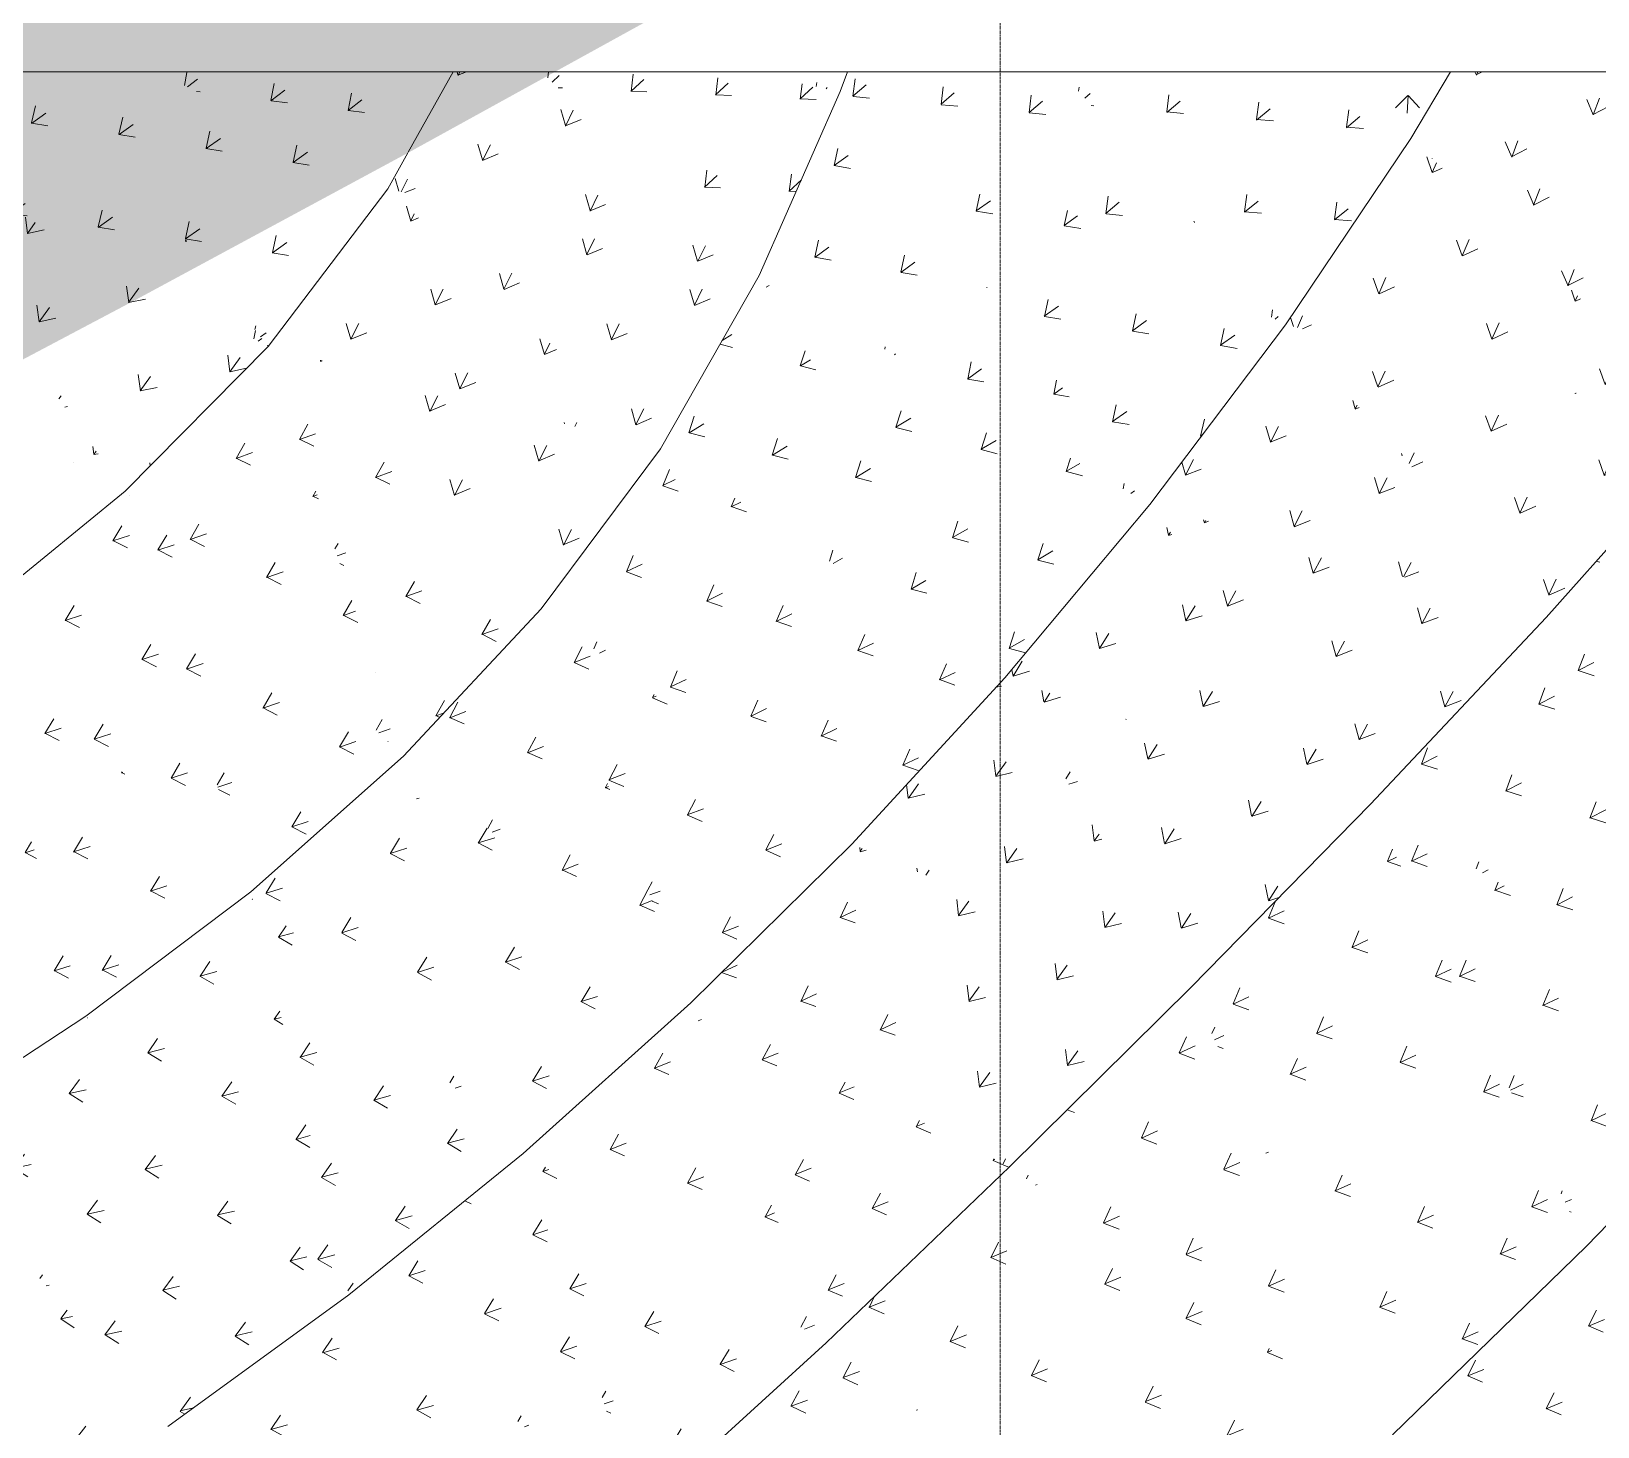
# Model space of a CAD drawing. Header units: millimetres. Extents: x 15878 to 679837, y -72324 to 391440.
# Drawn here: x 197565 to 201795, y -12633 to -8864 of the extents above; entities that cross this region are included whole.
import ezdxf

# ---------------------------------------------------------------- set-up
doc = ezdxf.new("R2010")
doc.units = ezdxf.units.MM
doc.linetypes.add('Grid Line__1_200_', pattern=[10.5, 6, -1.5, 1.5, -1.5])
for name, color, linetype, lineweight in [('A-DETL-GENF', 92, 'Continuous', 5), ('A-FLOR', 192, 'Continuous', 5), ('A-FLOR-PATT', 8, 'Continuous', 5), ('S-GRID', 1, 'Continuous', 5)]:
    doc.layers.add(name, color=color, linetype=linetype, lineweight=lineweight)

msp = doc.modelspace()

# ---------------------------------------------------------------- hatches: boundary and pattern name
at = {"layer": 'A-DETL-GENF'}
h = msp.add_hatch(dxfattribs=at)
h.set_pattern_fill('FP_3633', color=8, style=0, pattern_type=2)
h.set_pattern_definition([(45, (114192.5, 0), (6e-14, 898.0256), [635, -635]), (45, (114024.15, 168.4), (6e-14, 898.0256), [635, -635]), (45, (113855.8, 336.75), (6e-14, 898.0256), [635, -635]), (135, (113855.8, 449), (-898.0256, 6e-14), [635, -635]), (135, (114024.15, 617.4), (-898.0256, 6e-14), [635, -635]), (135, (114192.5, 785.8), (-898.0256, 6e-14), [635, -635])])
h.paths.add_polyline_path([(170890.5, -16015.2), (171567.7, -16013), (172244.8, -16003.5), (173080.3, -15983.7), (174321.5, -15939.7), (174750.7, -15922), (175977.1, -15857.8), (176523.4, -15826), (177632.8, -15749.7), (178023.6, -15719.6), (178637.6, -15664.9), (179288.5, -15598.4), (179863.3, -15533), (180944.2, -15392.9), (181207.3, -15356.9), (181877.8, -15257.8), (182599.8, -15142.1), (183152.4, -15046.1), (183755.8, -14930.5), (184357.1, -14804.4), (184956.1, -14668), (185911.2, -14429.1), (186374.3, -14306.2), (186931.2, -14151.1), (187583.9, -13958.3), (188249.3, -13751.4), (189222.5, -13429.9), (189571.5, -13311.1), (190228.1, -13077.9), (190878.2, -12834.9), (191345.2, -12653.3), (191898.7, -12428.1), (192533.9, -12156.9), (193286.4, -11825.2), (194401.7, -11314.3), (194948.8, -11058), (195845.2, -10622.2), (196402.8, -10343.8), (197500.9, -9772.5), (197855.2, -9585), (198584.5, -9191.3), (199310.3, -8791.4), (200144.7, -8322.4), (200872.8, -7906.1), (202056.3, -7211.5), (202460.5, -6963.3), (202861.5, -6709.8), (204123.5, -5894.6), (204988.5, -5330.5), (206318.8, -4447.5), (206629, -4226.1), (206933.9, -3997.6), (207434.9, -3598.3), (207941.5, -3186.3), (209090.6, -2225.7), (209340.5, -2014.2), (210031.5, -1418.1), (210200.5, -1264), (210362.3, -1102.4), (210516.7, -933.7), (210663.3, -758.2), (210801.8, -576.2), (210931.9, -388.2), (211053.4, -194.4), (211166.1, 4.6), (211358.4, 374.1), (211541.4, 748.2), (211715, 1126.8), (211879.1, 1509.6), (212033.6, 1896.4), (212178.4, 2286.9), (212381.5, 2897.1), (212438.5, 3078.2), (212483.7, 4757.5), (212386.2, 5262.9), (212284.1, 5889), (212228.2, 6280.1), (212147.4, 7011), (212115.3, 7385), (212102.9, 7594.9), (212098.2, 7886.4), (212106.2, 8177.8), (212131.1, 8506.9), (212177.1, 8880.9), (212393.8, 10376.9), (212509.4, 11124.8), (212634.2, 11900), (212700.3, 12246.8), (212788.5, 12620.8), (212891, 12994.8), (213213.7, 14116.7), (213438, 14864.7), (213643.7, 15526.3), (213795.9, 15986.6), (213925.8, 16360.6), (214060.3, 16734.6), (214616.9, 18230.6), (214902.3, 18978.5), (215299.3, 19979.2), (215501.9, 20474.5), (215976.9, 21596.4), (216302.7, 22344.4), (216810.5, 23466.4), (217159.9, 24214.3), (217523.9, 24962.3), (217782.8, 25475), (218099.8, 26084.3), (218298.1, 26458.3), (218705, 27206.2), (219124.7, 27954.2), (219438.5, 28493.8), (219570.5, 28718), (220019.3, 29450.1), (220494.1, 30198.1), (220737.4, 30572.1), (221238.8, 31320.1), (221508.1, 31713), (222025.2, 32442), (222366.7, 32911.7), (222864.2, 33564), (223163.8, 33941.1), (223577.7, 34442.1), (223991.6, 34924.1), (224441.6, 35433.9), (225773.4, 36929.9), (226108, 37303.8), (226497.1, 37729.2), (226900.3, 38154.3), (228262.7, 39547.8), (228615, 39921.7), (228960.1, 40295.7), (229041.9, 40388.7), (229259.8, 40669.7), (229372.5, 40831.6), (229506.5, 41043.7), (229562.8, 41137.7), (229710, 41417.7), (229893.4, 41791.7), (230066.7, 42165.7), (230231.4, 42542), (230399.3, 42951.4), (230614.3, 43524), (230706, 43781.5), (230780, 44035.6), (230810.6, 44162.1), (230850.8, 44409.6), (230867, 44552.8), (230876.3, 44783.6), (230874.3, 44947.5), (230857.6, 45157.5), (230832.4, 45340), (230775, 45640.8), (230705.7, 45939.1), (230610.5, 46279.5), (230486.3, 46653.5), (230428.2, 46814.4), (230312.9, 47098.1), (230174.2, 47401.5), (229980.3, 47775.4), (229901.1, 47918.8), (229742.6, 48180.9), (229372.5, 49189.1), (229205.3, 49661.9), (228954.5, 50408.7), (228715.6, 51159.4), (228610.7, 51515.3), (228511.5, 51889.3), (228422.6, 52263.3), (227843, 54881.2), (227691.3, 55629.1), (227675, 55714.3), (227609.9, 56116.2), (227556.7, 56519.7), (227453.5, 57499.1), (227403.7, 57873.1), (227345.4, 58247.1), (227265.9, 58681), (227191.1, 58995), (227152.8, 59133.1), (227073.6, 59369), (226994.8, 59571.6), (226889, 59804.6), (226793.5, 59991.9), (226677.2, 60193.9), (226570.1, 60358.1), (226453.4, 60515.6), (226327.4, 60665.8), (226132, 60865), (226049.5, 60942.2), (225898.6, 61067.3), (225654.9, 61238.9), (225566.7, 61296.5), (225387.7, 61401.4), (225203.8, 61497.6), (224946.5, 61612.9), (224819.4, 61664.4), (224627.7, 61731.8), (223991.6, 61927.7), (223829.7, 61986.9), (223577.7, 62088.1), (223464.5, 62136.2), (223163.8, 62281.2), (223005.2, 62363.6), (222749.8, 62510.5), (222335.9, 62765.3), (221976.4, 62997.9), (221103.7, 63595.1), (220617.8, 63914), (220125.5, 64223.1), (219874, 64370.2), (219616.4, 64506.5), (219353.3, 64631.7), (219024.6, 64769), (218469.6, 64978.8), (218144, 65095.2), (217667.3, 65252.5), (217186.8, 65397.9), (216890.5, 65300.3), (216500.8, 65165.3), (216020.3, 64978.8), (215713.2, 64850.2), (215359, 64689.8), (214988.7, 64508.3), (214624.1, 64315.6), (214265.5, 64111.8), (213913.3, 63897.2), (213567.9, 63671.9), (213229.5, 63436.1), (212898.4, 63190.2), (212575.1, 62934.2), (212259.7, 62668.5), (211952.5, 62393.3), (211653.9, 62108.8), (211364.1, 61815.3), (211083.5, 61513.1), (210746.2, 61122.2), (210550.5, 60883.7), (210250.8, 60491), (210056.9, 60223), (209825.5, 59881.6), (209604.6, 59533.3), (209394.5, 59178.5), (209195.3, 58817.3), (209007.2, 58450.3), (208830.4, 58077.7), (208665.1, 57699.9), (208511.4, 57317.1), (208369.5, 56929.9), (208239.4, 56538.5), (208121.4, 56143.4), (208015.5, 55744.8), (207921.8, 55343.1), (207840.5, 54938.8), (207771.5, 54532.2), (207715, 54123.7), (207671, 53713.6), (207639.5, 53302.4), (207620.6, 52890.4), (207614.3, 52478), (207614.3, 49396.7), (208231.8, 49396.7), (208231.8, 30557.5), (206831.8, 30557.5), (206831.8, 4657.5), (194081.8, 4657.5), (194081.8, -8642.5), (181019.3, -8642.5), (181019.3, -8372.7), (172324.6, -8206.3), (166381.2, -9193.4), (166043.1, -9271.6), (165813.7, -9332.6), (165534.4, -9418.5), (165215.3, -9532.1), (164986.6, -9622.1), (164719.1, -9739.5), (164387.4, -9903.9), (164198.4, -10004.8), (163946.1, -10152.3), (163699.7, -10309.4), (163115.7, -10716.4), (162731.8, -10967.7), (162317.9, -11219.8), (161903.9, -11453.9), (161675.8, -11577.3), (161301.1, -11766.2), (160921.1, -11944.3), (160536.2, -12111.4), (160146.6, -12267.3), (159680.4, -12436.3), (159354.8, -12545.3), (158953.3, -12667.2), (158412.3, -12810.3), (158140.5, -12875.9), (157729.9, -12962.7), (157317.1, -13037.7), (156902.2, -13100.7), (156485.7, -13151.8), (156067.9, -13190.9), (155649.1, -13218), (155852.5, -13362.2), (156168.9, -13558.2), (156278.2, -13621.3), (156499.6, -13735.6), (156726.2, -13839.6), (156957.3, -13932.8), (157984.4, -14306.2), (158314.6, -14422.9), (158998.1, -14654.1), (159684.7, -14875.9), (160374.2, -15088.5), (160673.2, -15173.3), (161076.1, -15270.5), (161278.6, -15314.3), (161584.3, -15370.5), (161891.6, -15416.9), (162751.6, -15529.3), (163612.5, -15634.5), (164474.2, -15732.3), (165768.5, -15862.8), (166200.9, -15895.4), (166633.7, -15920.7), (167067, -15938.6), (168115.6, -15969.7), (169164.4, -15993.6), (170213.3, -16010.4)], flags=0)
at = {"layer": 'A-FLOR-PATT'}
h = msp.add_hatch(dxfattribs=at)
h.set_pattern_fill('FP_3406', color=256, style=0, pattern_type=2)
h.set_pattern_definition([(35.195, (101566.82, -18267.88), (55.8377, 243.39555), [47.33, -309.657]), (350.934, (101566.82, -18267.88), (55.83586, 243.39545), [44.789, -194.087]), (77.08, (101566.82, -18267.88), (-235.8923, 37.63914), [46.822, -202.896])])
h.paths.add_polyline_path([(198204.3, -9716), (197631.9, -8973.7), (197267.5, -8973.7), (197128.8, -9143.1), (197958.5, -9585)], flags=0)
h = msp.add_hatch(dxfattribs=at)
h.set_pattern_fill('FP_3408', color=256, style=0, pattern_type=2)
h.set_pattern_definition([(35.371, (102220.38, -18092.66), (55.5762, 243.98114), [47.248, -309.122]), (350.889, (102220.38, -18092.66), (55.576, 243.9809), [44.628, -193.389]), (77.168, (102220.38, -18092.66), (-235.01526, 37.6875), [46.918, -203.313])])
h.paths.add_polyline_path([(198204.3, -9716), (198528, -9289.4), (197906.4, -8973.7), (197631.9, -8973.7), (198103.3, -9585)], flags=0)
h = msp.add_hatch(dxfattribs=at)
h.set_pattern_fill('FP_3407', color=256, style=0, pattern_type=2)
h.set_pattern_definition([(37.758, (101905.56, -19175.42), (45.33058, 247.1707), [47.095, -308.119]), (352.821, (101905.56, -19175.42), (45.3312, 247.17066), [44.506, -192.859]), (79.608, (101905.56, -19175.42), (-235.5037, 29.6611), [47.117, -204.176])])
h.paths.add_polyline_path([(198528, -9289.4), (198264.8, -8973.7), (197906.4, -8973.7), (198463.5, -9256.6)], flags=0)
h = msp.add_hatch(dxfattribs=at)
h.set_pattern_fill('FP_3409', color=256, style=0, pattern_type=2)
h.set_pattern_definition([(37.899, (102521.73, -18907.41), (45.05593, 247.60976), [46.994, -307.458]), (352.743, (102521.73, -18907.41), (45.0559, 247.609), [44.35, -192.185]), (79.687, (102521.73, -18907.41), (-234.6406, 29.87935), [47.189, -204.486])])
h.paths.add_polyline_path([(198528, -9289.4), (198704.2, -8973.7), (198264.8, -8973.7), (198489.1, -9242.8)], flags=0)
h = msp.add_hatch(dxfattribs=at)
h.set_pattern_fill('FP_3293', color=256, style=0, pattern_type=2)
h.set_pattern_definition([(64.015, (113260.13, -55099.5), (-66.4942, 229.62006), [47.606, -311.463]), (22.597, (113260.13, -55099.5), (-66.4944, 229.61955), [45.455, -196.971]), (106.151, (113260.13, -55099.5), (-223.8149, -93.15414), [44.823, -194.231])])
h.paths.add_polyline_path([(199530.5, -9524.2), (198941.8, -8973.7), (198704.2, -8973.7), (198528, -9289.4), (199310.3, -9472.6)], flags=0)
h = msp.add_hatch(dxfattribs=at)
h.set_pattern_fill('FP_3295', color=256, style=0, pattern_type=2)
h.set_pattern_definition([(42.798, (109427.14, -24266.73), (29.76248, 249.35496), [46.642, -305.155]), (357.408, (109427.14, -24266.73), (29.76216, 249.3552), [42.863, -185.741]), (83.193, (109427.14, -24266.73), (-228.37016, 10.3405), [47.086, -204.039])])
h.paths.add_polyline_path([(199530.5, -9524.2), (199749.6, -9027.3), (199490.7, -8973.7), (198941.8, -8973.7), (199310.3, -9318.3)], flags=0)
h = msp.add_hatch(dxfattribs=at)
h.set_pattern_fill('FP_3294', color=256, style=0, pattern_type=2)
h.set_pattern_definition([(43.701, (109367.01, -24734.79), (25.58592, 250.08218), [46.592, -304.829]), (358.173, (109367.01, -24734.8), (25.5861, 250.0824), [42.861, -185.732]), (84.158, (109367.01, -24734.8), (-228.47666, 7.2895), [47.135, -204.253])])
h.paths.add_polyline_path([(199749.6, -9027.3), (199690.5, -8973.7), (199490.7, -8973.7)], flags=0)
h = msp.add_hatch(dxfattribs=at)
h.set_pattern_fill('FP_3143', color=256, style=0, pattern_type=2)
h.set_pattern_definition([(40.453, (97615.85, -21699.18), (30.8423, 251.23744), [46.842, -306.463]), (354.717, (97615.85, -21699.18), (30.8447, 251.2372), [44.816, -194.201]), (83.001, (97615.85, -21699.18), (-238.00106, 22.0059), [47.461, -205.663])])
h.paths.add_polyline_path([(200952.2, -9656.7), (200346.8, -8973.7), (199769.1, -8973.7), (199749.6, -9027.3), (200812.2, -9583.5)], flags=0)
h = msp.add_hatch(dxfattribs=at)
h.set_pattern_fill('FP_3144', color=256, style=0, pattern_type=2)
h.set_pattern_definition([(39.724, (95020, -24827.66), (32.27705, 249.07553), [47.412, -310.192]), (355.166, (95020, -24827.66), (32.27416, 249.07524), [45.682, -197.953]), (82.617, (95020, -24827.66), (-242.7684, 20.5313), [47.092, -204.066])])
h.paths.add_polyline_path([(200952.2, -9656.7), (201290.3, -9154.3), (200910.2, -8973.7), (200346.8, -8973.7), (200812.2, -9498.8)], flags=0)
h = msp.add_hatch(dxfattribs=at)
h.set_pattern_fill('FP_3145', color=256, style=0, pattern_type=2)
h.set_pattern_definition([(267.25, (217748.06, -397.11), (164.0466, -177.6923), [47.049, -307.818]), (224.31, (217748.06, -397.1), (164.045, -177.693), [47.447, -205.602]), (312.713, (217748.06, -397.1), (181.0735, 176.765), [45.345, -196.494])])
h.paths.add_polyline_path([(201290.3, -9154.3), (201397.5, -8973.7), (200910.2, -8973.7), (200952.2, -8993.6)], flags=0)
h = msp.add_hatch(dxfattribs=at)
h.set_pattern_fill('FP_2974', color=256, style=0, pattern_type=2)
h.set_pattern_definition([(69.593, (106037.5, -64000.39), (-95.30301, 221.2998), [47.497, -310.746]), (27.464, (106037.5, -64000.4), (-95.30514, 221.2994), [46.535, -201.652]), (113.299, (106037.5, -64000.4), (-220.21795, -114.4595), [45.178, -195.771])])
h.paths.add_polyline_path([(202553.3, -9401.5), (202018.9, -8973.7), (201397.5, -8973.7), (201290.3, -9154.3), (202487.4, -9388.6)], flags=0)
h = msp.add_hatch(dxfattribs=at)
h.set_pattern_fill('FP_3142', color=256, style=0, pattern_type=2)
h.set_pattern_definition([(36.057, (101151.99, -16384.03), (52.03593, 247.67928), [46.639, -305.137]), (350.082, (101152, -16384.03), (52.0355, 247.679), [44.227, -191.65]), (78.135, (101152, -16384.03), (-232.3511, 40.6269), [47.454, -205.633])])
h.paths.add_polyline_path([(200585.9, -10142.5), (199749.6, -9027.3), (199530.5, -9524.2), (200346.8, -10002.4)], flags=0)
h = msp.add_hatch(dxfattribs=at)
h.set_pattern_fill('FP_3152', color=256, style=0, pattern_type=2)
h.set_pattern_definition([(35.216, (98018.33, -19643.42), (53.6679, 245.16537), [47.319, -309.582]), (350.607, (98018.33, -19643.42), (53.66985, 245.16493), [45.215, -195.933]), (77.652, (98018.33, -19643.42), (-237.91446, 39.35617), [47.057, -203.914])])
h.paths.add_polyline_path([(200585.9, -10142.5), (200952.2, -9656.7), (199749.6, -9027.3), (200194.4, -9620.4)], flags=0)
h = msp.add_hatch(dxfattribs=at)
h.set_pattern_fill('FP_3403', color=256, style=0, pattern_type=2)
h.set_pattern_definition([(53.057, (99319.1, -43901.04), (-27.47353, 238.96905), [47.516, -310.869]), (11.058, (99319.1, -43901.04), (-27.474, 238.96923), [46.4, -201.066]), (96.559, (99319.1, -43901.04), (-242.8707, -47.4669), [45.102, -195.441])])
h.paths.add_polyline_path([(197817.8, -10106.7), (197128.8, -9143.1), (196748.9, -9508.7), (197578.2, -9972.6)], flags=0)
h = msp.add_hatch(dxfattribs=at)
h.set_pattern_fill('FP_3410', color=256, style=0, pattern_type=2)
h.set_pattern_definition([(54.067, (100089.54, -45210.91), (-31.45576, 238.53595), [47.524, -310.927]), (12.069, (100089.54, -45210.91), (-31.45477, 238.53663), [46.364, -200.91]), (97.512, (100089.54, -45210.91), (-241.8091, -51.70236), [45.113, -195.488])])
h.paths.add_polyline_path([(197817.8, -10106.7), (198204.3, -9716), (197128.8, -9143.1), (197722, -9972.6)], flags=0)
h = msp.add_hatch(dxfattribs=at)
h.set_pattern_fill('FP_2973', color=256, style=0, pattern_type=2)
h.set_pattern_definition([(66.214, (106809.33, -61037.75), (-80.5663, 224.97709), [47.478, -310.62]), (24.535, (106809.33, -61037.75), (-80.56627, 224.97767), [46.374, -200.954]), (109.703, (106809.33, -61037.75), (-224.9951, -102.70283), [44.807, -194.162])])
h.paths.add_polyline_path([(202114.8, -9931.4), (201290.3, -9154.3), (200952.2, -9656.7), (201290.3, -9736.6)], flags=0)
h = msp.add_hatch(dxfattribs=at)
h.set_pattern_fill('FP_2975', color=256, style=0, pattern_type=2)
h.set_pattern_definition([(68.499, (106439.86, -65482.12), (-92.49504, 217.57375), [47.181, -308.684]), (26.988, (106439.86, -65482.12), (-92.49537, 217.57367), [46.907, -203.262]), (113.031, (106439.86, -65482.12), (-222.92697, -113.5263), [44.328, -192.09])])
h.paths.add_polyline_path([(202114.8, -9931.4), (202553.3, -9401.5), (201290.3, -9154.3), (201823.4, -9656.7)], flags=0)
h = msp.add_hatch(dxfattribs=at)
h.set_pattern_fill('FP_3289', color=256, style=0, pattern_type=2)
h.set_pattern_definition([(63.103, (109775.92, -56567.58), (-66.31692, 226.50726), [47.44, -310.374]), (22.087, (109775.92, -56567.58), (-66.3158, 226.50785), [46.174, -200.086]), (106.319, (109775.92, -56567.58), (-228.1876, -92.59785), [44.253, -191.763])])
h.paths.add_polyline_path([(199263.8, -9991.8), (198528, -9289.4), (198204.3, -9716), (198941.4, -9907.8)], flags=0)
h = msp.add_hatch(dxfattribs=at)
h.set_pattern_fill('FP_3291', color=256, style=0, pattern_type=2)
h.set_pattern_definition([(63.928, (113156.14, -55197.25), (-66.23903, 229.368), [47.601, -311.425]), (22.571, (113156.14, -55197.25), (-66.23764, 229.3687), [45.49, -197.125]), (106.108, (113156.14, -55197.25), (-224.03145, -93.12324), [44.764, -193.977])])
h.paths.add_polyline_path([(199263.8, -9991.8), (199530.5, -9524.2), (198528, -9289.4), (199106, -9841.2)], flags=0)
h = msp.add_hatch(dxfattribs=at)
h.set_pattern_fill('FP_3404', color=256, style=0, pattern_type=2)
h.set_pattern_definition([(52.499, (99039.82, -44625.2), (-26.6275, 236.82346), [47.386, -310.02]), (10.831, (99039.82, -44625.2), (-26.62843, 236.823), [46.62, -202.018]), (96.415, (99039.82, -44625.2), (-244.208, -46.7207), [44.684, -193.632])])
h.paths.add_polyline_path([(197381.3, -10463.3), (197817.8, -10106.7), (196748.9, -9508.7), (197122.7, -10072.9)], flags=0)
h = msp.add_hatch(dxfattribs=at)
h.set_pattern_fill('FP_3137', color=256, style=0, pattern_type=2)
h.set_pattern_definition([(31.039, (104982.84, -11319.69), (75.57784, 241.28684), [46.521, -304.36]), (344.986, (104982.84, -11319.7), (75.5767, 241.2874), [43.691, -189.327]), (72.608, (104982.84, -11319.7), (-225.06263, 60.3657), [47.409, -205.438])])
h.paths.add_polyline_path([(200194.4, -10610.4), (199530.5, -9524.2), (199263.8, -9991.8), (200065.8, -10524.9)], flags=0)
h = msp.add_hatch(dxfattribs=at)
h.set_pattern_fill('FP_3140', color=256, style=0, pattern_type=2)
h.set_pattern_definition([(30.235, (102009.59, -14043.7), (77.07755, 238.8542), [47.16, -308.546]), (345.454, (102009.6, -14043.7), (77.0806, 238.8538), [44.6, -193.265]), (72.115, (102009.6, -14043.7), (-230.2397, 59.7403), [47.059, -203.923])])
h.paths.add_polyline_path([(200194.4, -10610.4), (200585.9, -10142.5), (199530.5, -9524.2), (199816.3, -9991.8)], flags=0)
h = msp.add_hatch(dxfattribs=at)
h.set_pattern_fill('FP_2972', color=256, style=0, pattern_type=2)
h.set_pattern_definition([(62.539, (107446.59, -57811.32), (-64.30342, 228.28186), [47.473, -310.594]), (21.298, (107446.6, -57811.32), (-64.30284, 228.28176), [46.17, -200.071]), (105.732, (107446.6, -57811.32), (-229.42425, -89.44107), [44.469, -192.697])])
h.paths.add_polyline_path([(201656, -10447.6), (200952.2, -9656.7), (200585.9, -10142.5), (201421.6, -10380.7)], flags=0)
h = msp.add_hatch(dxfattribs=at)
h.set_pattern_fill('FP_2976', color=256, style=0, pattern_type=2)
h.set_pattern_definition([(65.147, (107001.51, -62446.6), (-77.9954, 221.1508), [47.182, -308.689]), (24.093, (107001.51, -62446.6), (-77.99456, 221.1509), [46.74, -202.542]), (109.427, (107001.51, -62446.6), (-227.56517, -101.76323), [43.969, -190.533])])
h.paths.add_polyline_path([(201656, -10447.6), (202114.8, -9931.4), (200952.2, -9656.7), (201384.5, -10142.5)], flags=0)
h = msp.add_hatch(dxfattribs=at)
h.set_pattern_fill('FP_3292', color=256, style=0, pattern_type=2)
h.set_pattern_definition([(19.326, (112181.4, -1076), (124.75908, 219.00165), [46.598, -304.863]), (333.604, (112181.4, -1076), (124.75754, 219.0028), [43.309, -187.67]), (60.331, (112181.4, -1076), (-206.8964, 102.6889), [47.258, -204.787])])
h.paths.add_polyline_path([(198569.9, -10822.2), (198204.3, -9716), (197817.8, -10106.7), (197855.2, -10142.3)], flags=0)
h = msp.add_hatch(dxfattribs=at)
h.set_pattern_fill('FP_3288', color=256, style=0, pattern_type=2)
h.set_pattern_definition([(19.51, (112877.37, -924.97), (124.43558, 219.55507), [46.456, -303.939]), (333.522, (112877.37, -924.97), (124.43335, 219.5561), [43.118, -186.846]), (60.457, (112877.37, -924.97), (-205.8406, 102.5329), [47.319, -205.047])])
h.paths.add_polyline_path([(198569.9, -10822.2), (198941.4, -10424), (198204.3, -9716), (198438.3, -10424)], flags=0)
h = msp.add_hatch(dxfattribs=at)
h.set_pattern_fill('FP_3290', color=256, style=0, pattern_type=2)
h.set_pattern_definition([(63.176, (109706.83, -56432.89), (-66.49522, 226.76689), [47.455, -310.473]), (22.114, (109706.83, -56432.89), (-66.4982, 226.7664), [46.147, -199.968]), (106.343, (109706.83, -56432.89), (-228.01104, -92.6478), [44.309, -192.006])])
h.paths.add_polyline_path([(198941.4, -10424), (199263.8, -9991.8), (198204.3, -9716), (198549.1, -10047.2)], flags=0)
h = msp.add_hatch(dxfattribs=at)
h.set_pattern_fill('FP_2808', color=256, style=0, pattern_type=2)
h.set_pattern_definition([(28.682, (100405.62, -14712.66), (82.75113, 237.07506), [47.199, -308.796]), (343.91, (100405.62, -14712.66), (82.752, 237.0743), [44.798, -194.124]), (70.758, (100405.62, -14712.66), (-229.56194, 66.2174), [47.082, -204.02])])
h.paths.add_polyline_path([(202767.1, -11079.3), (202114.8, -9931.4), (201656, -10447.6), (202114.8, -10708.5)], flags=0)
h = msp.add_hatch(dxfattribs=at)
h.set_pattern_fill('FP_3136', color=256, style=0, pattern_type=2)
h.set_pattern_definition([(25.936, (108294.68, -7069), (98.30552, 232.45357), [46.53, -304.42]), (340.03, (108294.68, -7069), (98.30706, 232.4524), [43.35, -187.849]), (67.076, (108294.68, -7069), (-217.2968, 78.9603), [47.322, -205.063])])
h.paths.add_polyline_path([(199780.4, -11059.4), (199263.8, -9991.8), (198941.4, -10424), (199513.6, -10857.4)], flags=0)
h = msp.add_hatch(dxfattribs=at)
h.set_pattern_fill('FP_3138', color=256, style=0, pattern_type=2)
h.set_pattern_definition([(25.367, (106314.57, -8768.3), (99.29883, 230.7118), [46.956, -307.209]), (340.311, (106314.57, -8768.3), (99.2969, 230.713), [43.955, -190.47]), (66.713, (106314.57, -8768.3), (-220.7189, 78.9826), [47.095, -204.079])])
h.paths.add_polyline_path([(199780.4, -11059.4), (200194.4, -10610.4), (199263.8, -9991.8), (199472.9, -10424)], flags=0)
h = msp.add_hatch(dxfattribs=at)
h.set_pattern_fill('FP_3284', color=256, style=0, pattern_type=2)
h.set_pattern_definition([(17.993, (111272.75, -1299.07), (129.0875, 215.00628), [46.934, -307.066]), (333.027, (111272.75, -1299.07), (129.0857, 215.0069), [43.676, -189.264]), (59.02, (111272.75, -1299.07), (-207.5996, 105.6557), [47.022, -203.76])])
h.paths.add_polyline_path([(198157.4, -11188.3), (197817.8, -10106.7), (197381.3, -10463.3), (197500.9, -10575)], flags=0)
h = msp.add_hatch(dxfattribs=at)
h.set_pattern_fill('FP_3286', color=256, style=0, pattern_type=2)
h.set_pattern_definition([(18.27, (112135.79, -1132.28), (128.711, 215.87037), [46.776, -306.03]), (332.968, (112135.79, -1132.28), (128.7096, 215.8702), [43.428, -188.186]), (59.195, (112135.79, -1132.28), (-206.3108, 105.26585), [47.124, -204.205])])
h.paths.add_polyline_path([(198157.4, -11188.3), (198569.9, -10822.2), (197817.8, -10106.7)], flags=0)
h = msp.add_hatch(dxfattribs=at)
h.set_pattern_fill('FP_2969', color=256, style=0, pattern_type=2)
h.set_pattern_definition([(58.638, (107701.13, -54271.55), (-46.89702, 231.1045), [47.487, -310.684]), (17.762, (107701.13, -54271.55), (-46.8962, 231.105), [45.934, -199.049]), (101.471, (107701.13, -54271.55), (-233.30415, -74.73647), [44.215, -191.6])])
h.paths.add_polyline_path([(201181.6, -10951.8), (200585.9, -10142.5), (200194.4, -10610.4), (200812.2, -10824.1)], flags=0)
h = msp.add_hatch(dxfattribs=at)
h.set_pattern_fill('FP_2977', color=256, style=0, pattern_type=2)
h.set_pattern_definition([(61.582, (107413.57, -59046.9), (-62.15351, 224.713), [47.231, -309.006]), (20.927, (107413.57, -59046.9), (-62.1531, 224.7121), [46.509, -201.54]), (105.461, (107413.57, -59046.9), (-231.68665, -88.59774), [43.716, -189.434])])
h.paths.add_polyline_path([(201181.6, -10951.8), (201656, -10447.6), (200585.9, -10142.5), (200930.4, -10610.4)], flags=0)
h = msp.add_hatch(dxfattribs=at)
h.set_pattern_fill('FP_3135', color=256, style=0, pattern_type=2)
h.set_pattern_definition([(21.46, (110695.35, -3678.37), (116.90928, 223.1196), [46.601, -304.885]), (335.788, (110695.35, -3678.37), (116.9059, 223.1213), [43.216, -187.269]), (62.347, (110695.35, -3678.37), (-210.2103, 94.52615), [47.23, -204.663])])
h.paths.add_polyline_path([(199346.3, -11488.2), (198941.4, -10424), (198569.9, -10822.2), (199156.5, -11325.4)], flags=0)
h = msp.add_hatch(dxfattribs=at)
h.set_pattern_fill('FP_3139', color=256, style=0, pattern_type=2)
h.set_pattern_definition([(21.204, (109897.08, -4481.27), (117.321, 222.33092), [46.779, -306.052]), (335.888, (109897.08, -4481.27), (117.3225, 222.3309), [43.472, -188.38]), (62.18, (109897.08, -4481.27), (-211.62373, 94.7152), [47.135, -204.252])])
h.paths.add_polyline_path([(199346.3, -11488.2), (199780.4, -11059.4), (198941.4, -10424), (199280.2, -11314.3)], flags=0)
h = msp.add_hatch(dxfattribs=at)
h.set_pattern_fill('FP_2804', color=256, style=0, pattern_type=2)
h.set_pattern_definition([(27.074, (100548.1, -12638.64), (89.32486, 234.68647), [47.201, -308.81]), (342.302, (100548.1, -12638.64), (89.3252, 234.6864), [44.81, -194.175]), (69.162, (100548.1, -12638.64), (-227.67264, 72.6525), [47.083, -204.028])])
h.paths.add_polyline_path([(202273.9, -11619.4), (201656, -10447.6), (201181.6, -10951.8), (201774.7, -11314.3)], flags=0)
h = msp.add_hatch(dxfattribs=at)
h.set_pattern_fill('FP_2809', color=256, style=0, pattern_type=2)
h.set_pattern_definition([(27.142, (100940.66, -12897.6), (89.229, 234.89837), [47.164, -308.568]), (342.285, (100940.66, -12897.6), (89.2296, 234.89845), [44.746, -193.899]), (69.2, (100940.66, -12897.6), (-227.329, 72.61473), [47.114, -204.161])])
h.paths.add_polyline_path([(202273.9, -11619.4), (202767.1, -11079.3), (201656, -10447.6), (202113, -11314.3)], flags=0)
h = msp.add_hatch(dxfattribs=at)
h.set_pattern_fill('FP_3283', color=256, style=0, pattern_type=2)
h.set_pattern_definition([(17.314, (110198.14, -1711.06), (130.57766, 212.54478), [47.178, -308.658]), (332.982, (110198.14, -1711.06), (130.5749, 212.5462), [44.017, -190.739]), (58.436, (110198.14, -1711.06), (-209.13576, 106.6435), [46.772, -202.679])])
h.paths.add_polyline_path([(197712.1, -11524.4), (197381.3, -10463.3), (196907.4, -10787.5), (197500.9, -11330.9)], flags=0)
h = msp.add_hatch(dxfattribs=at)
h.set_pattern_fill('FP_3285', color=256, style=0, pattern_type=2)
h.set_pattern_definition([(17.644, (111067.08, -1610.07), (130.22112, 213.59726), [47.036, -307.732]), (332.966, (111067.08, -1610.07), (130.2187, 213.5985), [43.754, -189.602]), (58.631, (111067.08, -1610.07), (-207.8578, 106.06754), [46.905, -203.257])])
h.paths.add_polyline_path([(197712.1, -11524.4), (198157.4, -11188.3), (197381.3, -10463.3), (197646.7, -11314.3)], flags=0)
h = msp.add_hatch(dxfattribs=at)
h.set_pattern_fill('FP_2967', color=256, style=0, pattern_type=2)
h.set_pattern_definition([(54.647, (107320.46, -50377.13), (-29.11955, 233.36353), [47.515, -310.865]), (13.993, (107320.46, -50377.13), (-29.11927, 233.36387), [45.696, -198.018]), (97.113, (107320.46, -50377.13), (-236.4816, -58.93227), [44.095, -191.079])])
h.paths.add_polyline_path([(200696.9, -11445.9), (200194.4, -10610.4), (199780.4, -11059.4), (200384.9, -11314.3)], flags=0)
h = msp.add_hatch(dxfattribs=at)
h.set_pattern_fill('FP_2970', color=256, style=0, pattern_type=2)
h.set_pattern_definition([(57.889, (107483.83, -55209.66), (-45.33862, 228.23579), [47.322, -309.606]), (17.494, (107483.83, -55209.66), (-45.3388, 228.2351), [46.213, -200.255]), (101.236, (107483.83, -55209.66), (-235.06666, -74.092), [43.63, -189.065])])
h.paths.add_polyline_path([(200696.9, -11445.9), (201181.6, -10951.8), (200194.4, -10610.4), (200617.8, -11314.3)], flags=0)
h = msp.add_hatch(dxfattribs=at)
h.set_pattern_fill('FP_3287', color=256, style=0, pattern_type=2)
h.set_pattern_definition([(17.504, (109793.47, -2256.27), (129.62638, 212.529), [47.238, -309.053]), (333.373, (109793.47, -2256.27), (129.628, 212.5284), [44.081, -191.019]), (58.62, (109793.47, -2256.27), (-210.1672, 105.36616), [46.676, -202.265])])
h.paths.add_polyline_path([(197242.2, -11832.4), (197712.1, -11524.4), (196907.4, -10787.5), (197076.2, -11314.3)], flags=0)
h = msp.add_hatch(dxfattribs=at)
h.set_pattern_fill('FP_3131', color=256, style=0, pattern_type=2)
h.set_pattern_definition([(17.793, (112143.82, -1016.5), (130.96776, 214.60526), [46.714, -305.627]), (332.396, (112143.82, -1016.5), (130.9688, 214.60475), [43.273, -187.516]), (58.606, (112143.82, -1016.5), (-204.52123, 106.93495), [47.14, -204.272])])
h.paths.add_polyline_path([(198893.4, -11894.8), (198569.9, -10822.2), (198157.4, -11188.3), (198288.7, -11314.3)], flags=0)
h = msp.add_hatch(dxfattribs=at)
h.set_pattern_fill('FP_3134', color=256, style=0, pattern_type=2)
h.set_pattern_definition([(17.832, (112322.62, -1235.67), (130.90926, 214.7257), [46.69, -305.468]), (332.386, (112322.62, -1235.67), (130.9087, 214.7255), [43.237, -187.36]), (58.631, (112322.62, -1235.67), (-204.3302, 106.8859), [47.153, -204.331])])
h.paths.add_polyline_path([(198893.4, -11894.8), (199346.3, -11488.2), (198569.9, -10822.2), (198718.3, -11314.3)], flags=0)
h = msp.add_hatch(dxfattribs=at)
h.set_pattern_fill('FP_2801', color=256, style=0, pattern_type=2)
h.set_pattern_definition([(25.546, (100846.3, -10569.67), (95.59252, 232.28525), [47.187, -308.722]), (340.739, (100846.3, -10569.67), (95.5923, 232.2858), [44.793, -194.102]), (67.632, (100846.3, -10569.67), (-225.5242, 78.8023), [47.097, -204.089])])
h.paths.add_polyline_path([(201765.4, -12145.4), (201181.6, -10951.8), (200696.9, -11445.9), (201181.6, -11763.2)], flags=0)
h = msp.add_hatch(dxfattribs=at)
h.set_pattern_fill('FP_2800', color=256, style=0, pattern_type=2)
h.set_pattern_definition([(25.581, (101114.18, -10905.05), (95.54405, 232.39388), [47.169, -308.6]), (340.732, (101114.18, -10905.05), (95.5421, 232.39484), [44.761, -193.963]), (67.651, (101114.18, -10905.05), (-225.3513, 78.7776), [47.113, -204.155])])
h.paths.add_polyline_path([(201765.4, -12145.4), (202273.9, -11619.4), (201181.6, -10951.8), (201358.9, -11314.3)], flags=0)
h = msp.add_hatch(dxfattribs=at)
h.set_pattern_fill('FP_2968', color=256, style=0, pattern_type=2)
h.set_pattern_definition([(24.839, (111102.93, -10387.76), (106.1631, 225.95017), [46.836, -306.426]), (340.115, (111102.93, -10387.76), (106.16294, 225.9502), [42.753, -185.262]), (64.833, (111102.93, -10387.76), (-214.41965, 77.557), [46.809, -202.839])])
h.paths.add_polyline_path([(200206.5, -11931.3), (199780.4, -11059.4), (199346.3, -11488.2)], flags=0)
h = msp.add_hatch(dxfattribs=at)
h.set_pattern_fill('FP_2971', color=256, style=0, pattern_type=2)
h.set_pattern_definition([(54.202, (107029.4, -50890.26), (-28.27336, 231.62442), [47.435, -310.34]), (13.848, (107029.4, -50890.26), (-28.2714, 231.6247), [45.873, -198.785]), (96.959, (107029.4, -50890.26), (-237.547, -58.55937), [43.752, -189.592])])
h.paths.add_polyline_path([(200206.5, -11931.3), (200696.9, -11445.9), (199780.4, -11059.4), (200193.8, -11905.4)], flags=0)
h = msp.add_hatch(dxfattribs=at)
h.set_pattern_fill('FP_3130', color=256, style=0, pattern_type=2)
h.set_pattern_definition([(14.89, (112861.29, 1115.57), (141.2046, 207.47224), [46.844, -306.478]), (329.772, (112861.3, 1115.57), (141.2048, 207.4717), [43.456, -188.31]), (55.761, (112861.29, 1115.57), (-200.2533, 116.6808), [47.056, -203.909])])
h.paths.add_polyline_path([(198422.1, -12277.1), (198157.4, -11188.3), (197712.1, -11524.4)], flags=0)
h = msp.add_hatch(dxfattribs=at)
h.set_pattern_fill('FP_3132', color=256, style=0, pattern_type=2)
h.set_pattern_definition([(15.146, (113634.2, 1178.83), (140.86054, 208.26546), [46.699, -305.527]), (329.727, (113634.2, 1178.83), (140.86114, 208.2643), [43.232, -187.34]), (55.927, (113634.2, 1178.83), (-199.1299, 116.2374), [47.143, -204.285])])
h.paths.add_polyline_path([(198422.1, -12277.1), (198893.4, -11894.8), (198157.4, -11188.3), (198188, -11314.3)], flags=0)
h = msp.add_hatch(dxfattribs=at)
h.set_pattern_fill('FP_2802', color=256, style=0, pattern_type=2)
h.set_pattern_definition([(23.981, (101493.84, -8398.7), (102.13797, 229.63537), [47.149, -308.472]), (339.094, (101493.84, -8398.7), (102.1384, 229.63596), [44.716, -193.77]), (66.022, (101493.84, -8398.7), (-222.78687, 85.0972), [47.124, -204.203])])
h.paths.add_polyline_path([(201241.4, -12655.1), (200696.9, -11445.9), (200206.5, -11931.3), (201181.6, -12613.3)], flags=0)
h = msp.add_hatch(dxfattribs=at)
h.set_pattern_fill('FP_2799', color=256, style=0, pattern_type=2)
h.set_pattern_definition([(23.939, (101503.12, -8883.07), (102.19497, 229.50555), [47.172, -308.619]), (339.103, (101503.12, -8883.07), (102.1945, 229.50655), [44.754, -193.936]), (65.997, (101503.12, -8883.07), (-222.9895, 85.14023), [47.106, -204.125])])
h.paths.add_polyline_path([(201241.4, -12655.1), (201765.4, -12145.4), (200696.9, -11445.9), (200915.5, -11931.3)], flags=0)
h = msp.add_hatch(dxfattribs=at)
h.set_pattern_fill('FP_2963', color=256, style=0, pattern_type=2)
h.set_pattern_definition([(21.392, (111997.22, -6622.82), (119.45605, 219.57333), [46.796, -306.16]), (336.528, (111997.22, -6622.82), (119.4556, 219.57335), [42.76, -185.294]), (61.452, (111997.22, -6622.82), (-209.1837, 90.83477), [46.868, -203.096])])
h.paths.add_polyline_path([(199711.2, -12406.3), (199346.3, -11488.2), (198893.4, -11894.8), (199504.5, -12277.1)], flags=0)
h = msp.add_hatch(dxfattribs=at)
h.set_pattern_fill('FP_2962', color=256, style=0, pattern_type=2)
h.set_pattern_definition([(21.644, (112895.27, -6548.38), (119.1117, 220.3985), [46.645, -305.175]), (336.445, (112895.27, -6548.38), (119.1134, 220.39806), [42.525, -184.275]), (61.611, (112895.27, -6548.38), (-207.90195, 90.636), [46.974, -203.552])])
h.paths.add_polyline_path([(199711.2, -12406.3), (200206.5, -11931.3), (199346.3, -11488.2), (199699.2, -12376.3)], flags=0)
h = msp.add_hatch(dxfattribs=at)
h.set_pattern_fill('FP_3129', color=256, style=0, pattern_type=2)
h.set_pattern_definition([(12.596, (113178.1, 2907.1), (148.7178, 201.6715), [46.965, -307.269]), (327.723, (113178.1, 2907.1), (148.7178, 201.67184), [43.686, -189.308]), (53.594, (113178.1, 2907.1), (-196.99063, 124.42175), [46.983, -203.593])])
h.paths.add_polyline_path([(197933.3, -12632.8), (197712.1, -11524.4), (197242.2, -11832.4), (197500.9, -12132)], flags=0)
h = msp.add_hatch(dxfattribs=at)
h.set_pattern_fill('FP_3141', color=256, style=0, pattern_type=2)
h.set_pattern_definition([(12.964, (114160.83, 3034.14), (148.27185, 202.81565), [46.779, -306.053]), (327.693, (114160.83, 3034.14), (148.2746, 202.81415), [43.385, -188]), (53.83, (114160.83, 3034.14), (-195.5658, 123.66455), [47.106, -204.128])])
h.paths.add_polyline_path([(197933.3, -12632.8), (198422.1, -12277.1), (197712.1, -11524.4)], flags=0)
h = msp.add_hatch(dxfattribs=at)
h.set_pattern_fill('FP_2633', color=256, style=0, pattern_type=2)
h.set_pattern_definition([(57.63, (104335.9, -55757.52), (-44.55253, 230.0282), [47.373, -309.936]), (16.923, (104335.9, -55757.52), (-44.55523, 230.0275), [46.224, -200.302]), (100.962, (104335.9, -55757.52), (-235.85067, -71.76024), [43.932, -190.371])])
h.paths.add_polyline_path([(202768, -12516), (202273.9, -11619.4), (201765.4, -12145.4)], flags=0)
h = msp.add_hatch(dxfattribs=at)
h.set_pattern_fill('FP_3114', color=256, style=0, pattern_type=2)
h.set_pattern_definition([(11.063, (114341.74, 4582.65), (154.28698, 197.90252), [46.892, -306.788]), (326.005, (114341.74, 4582.65), (154.2861, 197.90275), [43.607, -188.964]), (52.06, (114341.74, 4582.65), (-192.82156, 130.03356), [47.051, -203.887])])
h.paths.add_polyline_path([(197427.6, -12960), (197933.3, -12632.8), (197242.2, -11832.4)], flags=0)
h = msp.add_hatch(dxfattribs=at)
h.set_pattern_fill('FP_2964', color=256, style=0, pattern_type=2)
h.set_pattern_definition([(18.346, (112258.84, -3368.98), (130.2523, 213.5696), [46.824, -306.347]), (333.452, (112258.84, -3368.98), (130.2527, 213.5685), [42.961, -186.166]), (58.622, (112258.84, -3368.98), (-204.96844, 102.40617), [46.904, -203.251])])
h.paths.add_polyline_path([(199207.5, -12865.5), (198893.4, -11894.8), (198422.1, -12277.1), (199156.5, -12827.3)], flags=0)
h = msp.add_hatch(dxfattribs=at)
h.set_pattern_fill('FP_2961', color=256, style=0, pattern_type=2)
h.set_pattern_definition([(18.792, (113696.83, -3016.91), (129.6528, 214.99604), [46.56, -304.615]), (333.329, (113696.83, -3016.9), (129.6519, 214.9965), [42.553, -184.397]), (58.908, (113696.83, -3016.9), (-202.8023, 101.8707), [47.075, -203.99])])
h.paths.add_polyline_path([(199207.5, -12865.5), (199711.2, -12406.3), (198893.4, -11894.8), (199189.6, -12810.1)], flags=0)
h = msp.add_hatch(dxfattribs=at)
h.set_pattern_fill('FP_2798', color=256, style=0, pattern_type=2)
h.set_pattern_definition([(22.208, (102607.93, -6073.98), (109.6468, 226.29313), [47.092, -308.099]), (337.222, (102607.93, -6073.98), (109.64713, 226.293), [44.575, -193.16]), (64.148, (102607.93, -6073.98), (-219.19516, 92.04296), [47.148, -204.31])])
h.paths.add_polyline_path([(200701.7, -13146.3), (200206.5, -11931.3), (199711.2, -12406.3), (200696.9, -13142.7)], flags=0)
h = msp.add_hatch(dxfattribs=at)
h.set_pattern_fill('FP_2803', color=256, style=0, pattern_type=2)
h.set_pattern_definition([(22.075, (102325.41, -6711.31), (109.8301, 225.8854), [47.163, -308.562]), (337.245, (102325.41, -6711.31), (109.8316, 225.8843), [44.694, -193.675]), (64.07, (102325.41, -6711.31), (-219.81764, 92.1979), [47.095, -204.076])])
h.paths.add_polyline_path([(200701.7, -13146.3), (201241.4, -12655.1), (200206.5, -11931.3), (200400.1, -12406.3)], flags=0)
h = msp.add_hatch(dxfattribs=at)
h.set_pattern_fill('FP_2630', color=256, style=0, pattern_type=2)
h.set_pattern_definition([(22.488, (108892.33, -8909.3), (113.93888, 223.21913), [46.79, -306.12]), (337.416, (108892.33, -8909.3), (113.93776, 223.2197), [43.079, -186.675]), (62.959, (108892.33, -8909.3), (-212.136, 88.2335), [46.991, -203.626])])
h.paths.add_polyline_path([(202169.5, -13112.4), (201764, -12146.8), (201241.4, -12655.1)], flags=0)
h = msp.add_hatch(dxfattribs=at)
h.set_pattern_fill('FP_2638', color=256, style=0, pattern_type=2)
h.set_pattern_definition([(57.456, (104110.8, -55892.53), (-44.21964, 229.3437), [47.329, -309.647]), (16.855, (104110.8, -55892.53), (-44.2171, 229.3445), [46.286, -200.573]), (100.913, (104110.8, -55892.53), (-236.25334, -71.5785), [43.794, -189.774])])
h.paths.add_polyline_path([(202169.5, -13112.4), (202768, -12516), (201765.4, -12145.4), (202153.2, -13073.6)], flags=0)
h = msp.add_hatch(dxfattribs=at)
h.set_pattern_fill('FP_2959', color=256, style=0, pattern_type=2)
h.set_pattern_definition([(15.599, (112188.05, -497.41), (139.31995, 207.86894), [46.898, -306.83]), (330.757, (112188.05, -497.4), (139.31696, 207.87054), [43.274, -187.521]), (56.169, (112188.05, -497.4), (-201.38065, 112.749), [46.92, -203.319])])
h.paths.add_polyline_path([(198691.9, -13303.2), (198422.1, -12277.1), (197933.3, -12632.8), (198422.1, -13064.8)], flags=0)
h = msp.add_hatch(dxfattribs=at)
h.set_pattern_fill('FP_2965', color=256, style=0, pattern_type=2)
h.set_pattern_definition([(16.177, (113912.64, -39.1), (138.57133, 209.68823), [46.572, -304.698]), (330.642, (113912.64, -39.1), (138.5705, 209.6894), [42.766, -185.318]), (56.542, (113912.64, -39.1), (-198.79204, 111.82096), [47.126, -204.213])])
h.paths.add_polyline_path([(198691.9, -13303.2), (199207.5, -12865.5), (198422.1, -12277.1), (198576.8, -12865.5)], flags=0)
h = msp.add_hatch(dxfattribs=at)
h.set_pattern_fill('FP_2797', color=256, style=0, pattern_type=2)
h.set_pattern_definition([(20.116, (104173.74, -3622.45), (118.43507, 221.8837), [47.032, -307.703]), (335.047, (104173.74, -3622.45), (118.43527, 221.883), [44.393, -192.368]), (61.908, (104173.74, -3622.45), (-214.6598, 99.8828), [47.159, -204.355])])
h.paths.add_polyline_path([(200145.9, -13616.7), (199711.2, -12406.3), (199207.5, -12865.5), (199711.2, -13268.7)], flags=0)
h = msp.add_hatch(dxfattribs=at)
h.set_pattern_fill('FP_2793', color=256, style=0, pattern_type=2)
h.set_pattern_definition([(19.916, (103681.73, -4348.2), (118.70534, 221.27056), [47.138, -308.397]), (335.078, (103681.73, -4348.2), (118.7069, 221.26886), [44.568, -193.13]), (61.788, (103681.73, -4348.2), (-215.56646, 100.15937), [47.081, -204.019])])
h.paths.add_polyline_path([(200145.9, -13616.7), (200701.7, -13146.3), (199711.2, -12406.3), (199876.1, -12865.5)], flags=0)

# ---------------------------------------------------------------- linework, layer by layer
at = {"layer": 'A-FLOR'}
for p, q in [((202487.4, -8973.7), (196798.9, -8973.7)), ((198582.8, -9191.1), (198704.2, -8973.7)), ((199749.6, -9027.3), (199769.1, -8973.7)), ((201290.3, -9154.3), (201397.5, -8973.7)), ((199530.5, -9524.2), (199749.6, -9027.3)), ((200952.2, -9656.7), (201290.3, -9154.3)), ((198528, -9289.4), (198582, -9192.6)), ((198204.3, -9716), (198528, -9289.4)), ((199263.8, -9991.8), (199530.5, -9524.2)), ((200585.9, -10142.5), (200952.2, -9656.7)), ((197817.8, -10106.7), (198204.3, -9716)), ((201656, -10447.6), (202114.8, -9931.4)), ((198941.4, -10424), (199263.8, -9991.8)), ((197381.3, -10463.3), (197817.8, -10106.7)), ((200194.4, -10610.4), (200585.9, -10142.5)), ((198569.9, -10822.2), (198941.4, -10424)), ((201181.6, -10951.8), (201656, -10447.6)), ((200194.4, -10610.4), (199780.4, -11059.4)), ((198157.4, -11188.3), (198569.9, -10822.2)), ((200696.9, -11445.9), (201181.6, -10951.8)), ((199780.4, -11059.4), (199346.3, -11488.2)), ((199780.4, -11059.4), (199780.4, -11059.4)), ((197712.1, -11524.4), (198157.4, -11188.3)), ((200206.5, -11931.3), (200696.9, -11445.9)), ((198893.4, -11894.8), (199346.3, -11488.2)), ((197242.2, -11832.4), (197712.1, -11524.4)), ((201765.4, -12145.4), (202273.9, -11619.4)), ((198422.1, -12277.1), (198893.4, -11894.8)), ((199711.2, -12406.3), (200206.5, -11931.3)), ((201241.4, -12655.1), (201765.4, -12145.4)), ((197933.3, -12632.8), (198422.1, -12277.1)), ((199207.5, -12865.5), (199711.2, -12406.3))]:
    msp.add_line(p, q, dxfattribs=at)
at = {"layer": 'S-GRID', "color": 254, "linetype": 'Grid Line__1_200_'}
msp.add_line((200181.8, -17971.6), (200181.8, 51177.7), dxfattribs=at)

doc.saveas('drawing.dxf')
